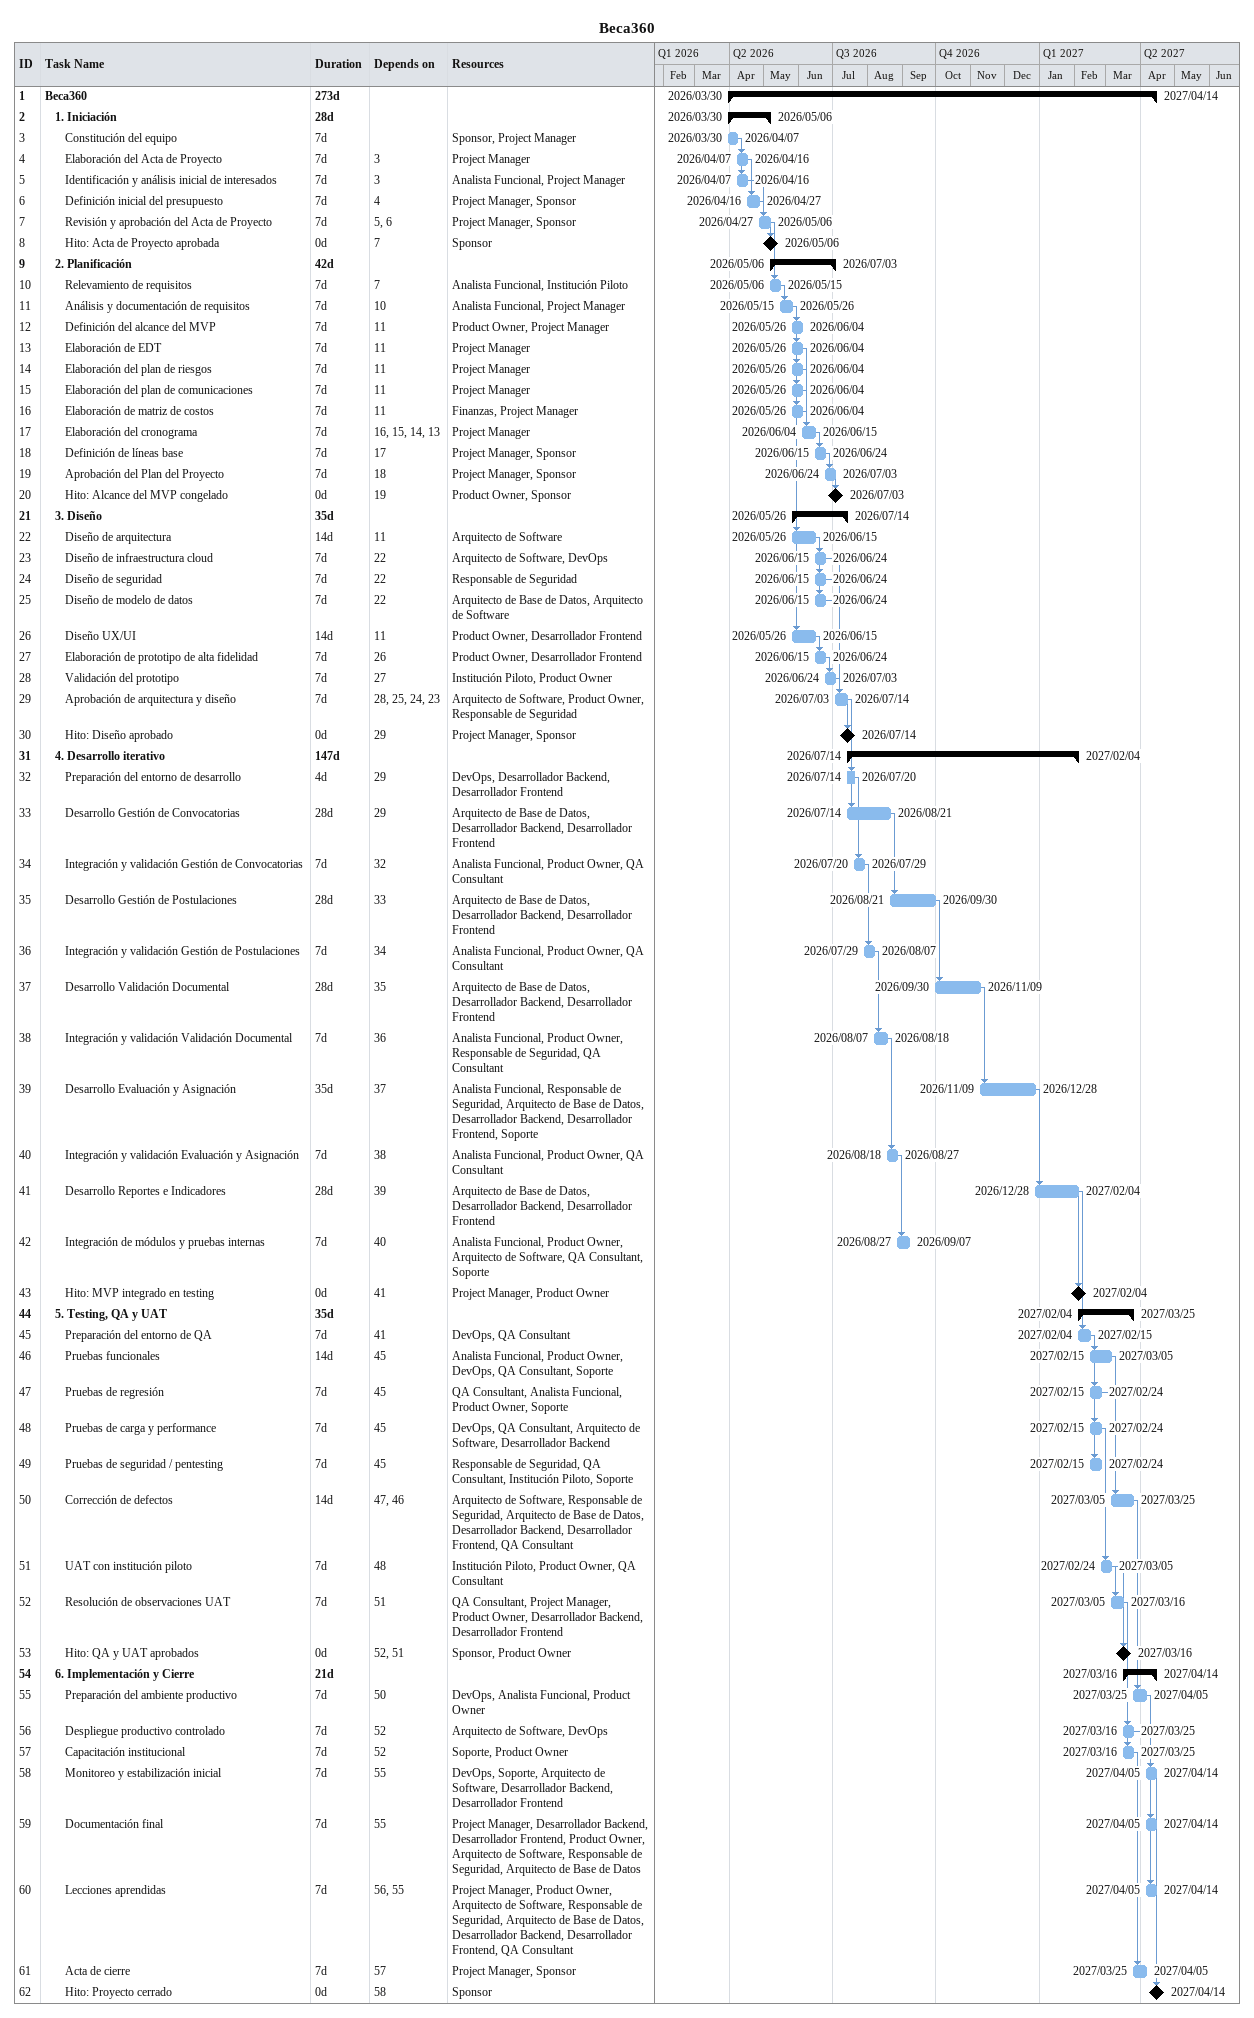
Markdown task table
Beca360

| ID | Level | Task | Duration | Start | Finish | Predecessors | Resources |
|---|---|---|---|---|---|---|---|
| 1 | 1 | **Beca360** | 273d | 2026-03-30 | 2027-04-14 |  |  |
| 2 | 2 | **1. Iniciación** | 28d | 2026-03-30 | 2026-05-06 |  |  |
| 3 | 3 | Constitución del equipo | 7d | 2026-03-30 | 2026-04-07 |  | Sponsor, Project Manager |
| 4 | 3 | Elaboración del Acta de Proyecto | 7d | 2026-04-07 | 2026-04-16 | 3 | Project Manager |
| 5 | 3 | Identificación y análisis inicial de interesados | 7d | 2026-04-07 | 2026-04-16 | 3 | Analista Funcional, Project Manager |
| 6 | 3 | Definición inicial del presupuesto | 7d | 2026-04-16 | 2026-04-27 | 4 | Project Manager, Sponsor |
| 7 | 3 | Revisión y aprobación del Acta de Proyecto | 7d | 2026-04-27 | 2026-05-06 | 5, 6 | Project Manager, Sponsor |
| 8 | 3 | Hito: Acta de Proyecto aprobada | 0d | 2026-05-06 | 2026-05-06 | 7 | Sponsor |
| 9 | 2 | **2. Planificación** | 42d | 2026-05-06 | 2026-07-03 |  |  |
| 10 | 3 | Relevamiento de requisitos | 7d | 2026-05-06 | 2026-05-15 | 7 | Analista Funcional, Institución Piloto |
| 11 | 3 | Análisis y documentación de requisitos | 7d | 2026-05-15 | 2026-05-26 | 10 | Analista Funcional, Project Manager |
| 12 | 3 | Definición del alcance del MVP | 7d | 2026-05-26 | 2026-06-04 | 11 | Product Owner, Project Manager |
| 13 | 3 | Elaboración de EDT | 7d | 2026-05-26 | 2026-06-04 | 11 | Project Manager |
| 14 | 3 | Elaboración del plan de riesgos | 7d | 2026-05-26 | 2026-06-04 | 11 | Project Manager |
| 15 | 3 | Elaboración del plan de comunicaciones | 7d | 2026-05-26 | 2026-06-04 | 11 | Project Manager |
| 16 | 3 | Elaboración de matriz de costos | 7d | 2026-05-26 | 2026-06-04 | 11 | Finanzas, Project Manager |
| 17 | 3 | Elaboración del cronograma | 7d | 2026-06-04 | 2026-06-15 | 16, 15, 14, 13 | Project Manager |
| 18 | 3 | Definición de líneas base | 7d | 2026-06-15 | 2026-06-24 | 17 | Project Manager, Sponsor |
| 19 | 3 | Aprobación del Plan del Proyecto | 7d | 2026-06-24 | 2026-07-03 | 18 | Project Manager, Sponsor |
| 20 | 3 | Hito: Alcance del MVP congelado | 0d | 2026-07-03 | 2026-07-03 | 19 | Product Owner, Sponsor |
| 21 | 2 | **3. Diseño** | 35d | 2026-05-26 | 2026-07-14 |  |  |
| 22 | 3 | Diseño de arquitectura | 14d | 2026-05-26 | 2026-06-15 | 11 | Arquitecto de Software |
| 23 | 3 | Diseño de infraestructura cloud | 7d | 2026-06-15 | 2026-06-24 | 22 | Arquitecto de Software, DevOps |
| 24 | 3 | Diseño de seguridad | 7d | 2026-06-15 | 2026-06-24 | 22 | Responsable de Seguridad |
| 25 | 3 | Diseño de modelo de datos | 7d | 2026-06-15 | 2026-06-24 | 22 | Arquitecto de Base de Datos, Arquitecto de Software |
| 26 | 3 | Diseño UX/UI | 14d | 2026-05-26 | 2026-06-15 | 11 | Product Owner, Desarrollador Frontend |
| 27 | 3 | Elaboración de prototipo de alta fidelidad | 7d | 2026-06-15 | 2026-06-24 | 26 | Product Owner, Desarrollador Frontend |
| 28 | 3 | Validación del prototipo | 7d | 2026-06-24 | 2026-07-03 | 27 | Institución Piloto, Product Owner |
| 29 | 3 | Aprobación de arquitectura y diseño | 7d | 2026-07-03 | 2026-07-14 | 28, 25, 24, 23 | Arquitecto de Software, Product Owner, Responsable de Seguridad |
| 30 | 3 | Hito: Diseño aprobado | 0d | 2026-07-14 | 2026-07-14 | 29 | Project Manager, Sponsor |
| 31 | 2 | **4. Desarrollo iterativo** | 147d | 2026-07-14 | 2027-02-04 |  |  |
| 32 | 3 | Preparación del entorno de desarrollo | 4d | 2026-07-14 | 2026-07-20 | 29 | DevOps, Desarrollador Backend, Desarrollador Frontend |
| 33 | 3 | Desarrollo Gestión de Convocatorias | 28d | 2026-07-14 | 2026-08-21 | 29 | Arquitecto de Base de Datos, Desarrollador Backend, Desarrollador Frontend |
| 34 | 3 | Integración y validación Gestión de Convocatorias | 7d | 2026-07-20 | 2026-07-29 | 32 | Analista Funcional, Product Owner, QA Consultant |
| 35 | 3 | Desarrollo Gestión de Postulaciones | 28d | 2026-08-21 | 2026-09-30 | 33 | Arquitecto de Base de Datos, Desarrollador Backend, Desarrollador Frontend |
| 36 | 3 | Integración y validación Gestión de Postulaciones | 7d | 2026-07-29 | 2026-08-07 | 34 | Analista Funcional, Product Owner, QA Consultant |
| 37 | 3 | Desarrollo Validación Documental | 28d | 2026-09-30 | 2026-11-09 | 35 | Arquitecto de Base de Datos, Desarrollador Backend, Desarrollador Frontend |
| 38 | 3 | Integración y validación Validación Documental | 7d | 2026-08-07 | 2026-08-18 | 36 | Analista Funcional, Product Owner, Responsable de Seguridad, QA Consultant |
| 39 | 3 | Desarrollo Evaluación y Asignación | 35d | 2026-11-09 | 2026-12-28 | 37 | Analista Funcional, Responsable de Seguridad, Arquitecto de Base de Datos, Desarrollador Backend, Desarrollador Frontend, Soporte |
| 40 | 3 | Integración y validación Evaluación y Asignación | 7d | 2026-08-18 | 2026-08-27 | 38 | Analista Funcional, Product Owner, QA Consultant |
| 41 | 3 | Desarrollo Reportes e Indicadores | 28d | 2026-12-28 | 2027-02-04 | 39 | Arquitecto de Base de Datos, Desarrollador Backend, Desarrollador Frontend |
| 42 | 3 | Integración de módulos y pruebas internas | 7d | 2026-08-27 | 2026-09-07 | 40 | Analista Funcional, Product Owner, Arquitecto de Software, QA Consultant, Soporte |
| 43 | 3 | Hito: MVP integrado en testing | 0d | 2027-02-04 | 2027-02-04 | 41 | Project Manager, Product Owner |
| 44 | 2 | **5. Testing, QA y UAT** | 35d | 2027-02-04 | 2027-03-25 |  |  |
| 45 | 3 | Preparación del entorno de QA | 7d | 2027-02-04 | 2027-02-15 | 41 | DevOps, QA Consultant |
| 46 | 3 | Pruebas funcionales | 14d | 2027-02-15 | 2027-03-05 | 45 | Analista Funcional, Product Owner, DevOps, QA Consultant, Soporte |
| 47 | 3 | Pruebas de regresión | 7d | 2027-02-15 | 2027-02-24 | 45 | QA Consultant, Analista Funcional, Product Owner, Soporte |
| 48 | 3 | Pruebas de carga y performance | 7d | 2027-02-15 | 2027-02-24 | 45 | DevOps, QA Consultant, Arquitecto de Software, Desarrollador Backend |
| 49 | 3 | Pruebas de seguridad / pentesting | 7d | 2027-02-15 | 2027-02-24 | 45 | Responsable de Seguridad, QA Consultant, Institución Piloto, Soporte |
| 50 | 3 | Corrección de defectos | 14d | 2027-03-05 | 2027-03-25 | 47, 46 | Arquitecto de Software, Responsable de Seguridad, Arquitecto de Base de Datos, Desarrollador Backend, Desarrollador Frontend, QA Consultant |
| 51 | 3 | UAT con institución piloto | 7d | 2027-02-24 | 2027-03-05 | 48 | Institución Piloto, Product Owner, QA Consultant |
| 52 | 3 | Resolución de observaciones UAT | 7d | 2027-03-05 | 2027-03-16 | 51 | QA Consultant, Project Manager, Product Owner, Desarrollador Backend, Desarrollador Frontend |
| 53 | 3 | Hito: QA y UAT aprobados | 0d | 2027-03-16 | 2027-03-16 | 52, 51 | Sponsor, Product Owner |
| 54 | 2 | **6. Implementación y Cierre** | 21d | 2027-03-16 | 2027-04-14 |  |  |
| 55 | 3 | Preparación del ambiente productivo | 7d | 2027-03-25 | 2027-04-05 | 50 | DevOps, Analista Funcional, Product Owner |
| 56 | 3 | Despliegue productivo controlado | 7d | 2027-03-16 | 2027-03-25 | 52 | Arquitecto de Software, DevOps |
| 57 | 3 | Capacitación institucional | 7d | 2027-03-16 | 2027-03-25 | 52 | Soporte, Product Owner |
| 58 | 3 | Monitoreo y estabilización inicial | 7d | 2027-04-05 | 2027-04-14 | 55 | DevOps, Soporte, Arquitecto de Software, Desarrollador Backend, Desarrollador Frontend |
| 59 | 3 | Documentación final | 7d | 2027-04-05 | 2027-04-14 | 55 | Project Manager, Desarrollador Backend, Desarrollador Frontend, Product Owner, Arquitecto de Software, Responsable de Seguridad, Arquitecto de Base de Datos |
| 60 | 3 | Lecciones aprendidas | 7d | 2027-04-05 | 2027-04-14 | 56, 55 | Project Manager, Product Owner, Arquitecto de Software, Responsable de Seguridad, Arquitecto de Base de Datos, Desarrollador Backend, Desarrollador Frontend, QA Consultant |
| 61 | 3 | Acta de cierre | 7d | 2027-03-25 | 2027-04-05 | 57 | Project Manager, Sponsor |
| 62 | 3 | Hito: Proyecto cerrado | 0d | 2027-04-14 | 2027-04-14 | 58 | Sponsor |
